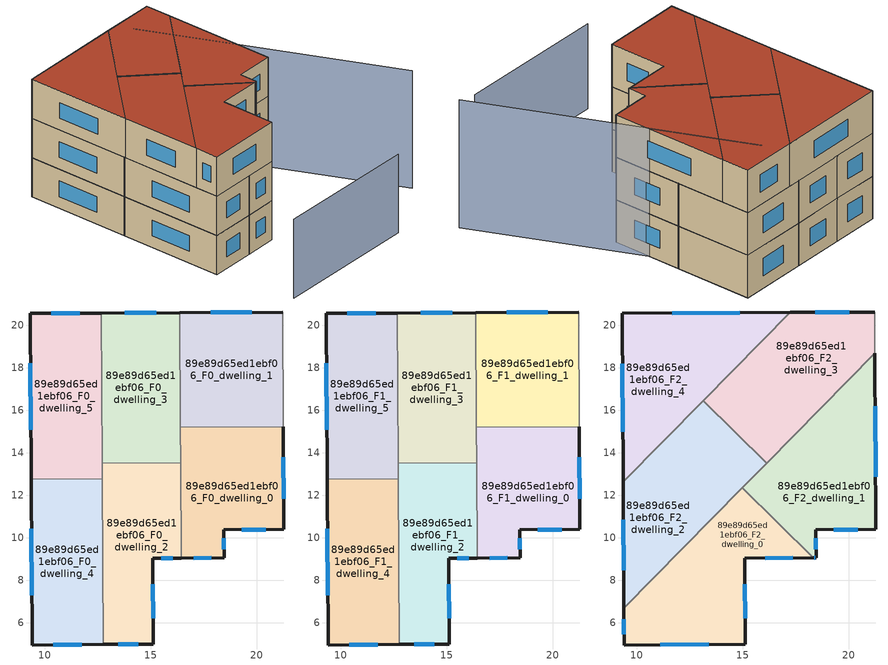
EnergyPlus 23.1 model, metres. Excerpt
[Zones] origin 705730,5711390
89e89d65ed1ebf06_F0_dwelling_0
 floor ground (EU_floor_Construction): 21.27,10.39 21.24,15.23 16.4,15.2 16.43,9.03 18.45,9.05 18.45,10.36 z0
 wall outside (EU_wall_Construction): 21.24,15.23 21.27,10.39 18.45,10.36 18.45,9.05 16.43,9.03 z0:3
 wall to 89e89d65ed1ebf06_F0_dwelling_1 (EU_wall_Construction): 16.4,15.2 21.24,15.23 z0:3
 wall to 89e89d65ed1ebf06_F0_dwelling_2 (EU_wall_Construction): 16.43,9.03 16.41,13.53 z0:3
 wall to 89e89d65ed1ebf06_F0_dwelling_3 (EU_wall_Construction): 16.41,13.53 16.4,15.2 z0:3
 window (EU_Window_Construction): 18.45,9.97 18.45,9.44 / 17.85,9.04 17.04,9.04 / 21.25,13.78 21.27,11.84 / 20.43,10.38 19.29,10.37 z0.9:2.1
89e89d65ed1ebf06_F0_dwelling_1
 floor ground (EU_floor_Construction): 21.24,15.23 21.21,20.63 16.36,20.6 16.4,15.2 z0
 wall outside (EU_wall_Construction): 16.36,20.6 21.21,20.63 z0:3
 wall adiabatic (EU_wall_Construction): 21.21,20.63 21.24,15.23 z0:3
 wall to 89e89d65ed1ebf06_F0_dwelling_3 (EU_wall_Construction): 16.4,15.2 16.36,20.6 z0:3
 window (EU_Window_Construction): 17.82,20.61 19.76,20.62 z0.9:2.1
89e89d65ed1ebf06_F0_dwelling_2
 floor ground (EU_floor_Construction): 15.11,4.98 15.09,9.02 16.43,9.03 16.41,13.53 12.71,13.51 12.76,4.96 z0
 wall outside (EU_wall_Construction): 16.43,9.03 15.09,9.02 15.11,4.98 12.76,4.96 z0:3
 wall to 89e89d65ed1ebf06_F0_dwelling_3 (EU_wall_Construction): 12.71,13.51 16.41,13.53 z0:3
 wall to 89e89d65ed1ebf06_F0_dwelling_4 (EU_wall_Construction): 12.76,4.96 12.71,12.77 z0:3
 wall to 89e89d65ed1ebf06_F0_dwelling_5 (EU_wall_Construction): 12.71,12.77 12.71,13.51 z0:3
 window (EU_Window_Construction): 16.03,9.03 15.49,9.03 / 15.1,7.81 15.11,6.19 / 14.41,4.98 13.46,4.97 z0.9:2.1
89e89d65ed1ebf06_F0_dwelling_3
 floor ground (EU_floor_Construction): 16.41,13.53 16.36,20.6 12.67,20.58 12.71,13.51 z0
 wall outside (EU_wall_Construction): 12.67,20.58 16.36,20.6 z0:3
 wall to 89e89d65ed1ebf06_F0_dwelling_5 (EU_wall_Construction): 12.71,13.51 12.67,20.58 z0:3
 window (EU_Window_Construction): 13.77,20.59 15.26,20.6 z0.9:2.1
89e89d65ed1ebf06_F0_dwelling_4
 floor ground (EU_floor_Construction): 12.76,4.96 12.71,12.77 9.36,12.75 9.41,4.94 z0
 wall outside (EU_wall_Construction): 12.76,4.96 9.41,4.94 9.36,12.75 z0:3
 wall to 89e89d65ed1ebf06_F0_dwelling_5 (EU_wall_Construction): 9.36,12.75 12.71,12.77 z0:3
 window (EU_Window_Construction): 9.39,7.28 9.37,10.41 / 11.75,4.96 10.41,4.95 z0.9:2.1
89e89d65ed1ebf06_F0_dwelling_5
 floor ground (EU_floor_Construction): 12.71,12.77 12.67,20.58 9.31,20.56 9.36,12.75 z0
 wall outside (EU_wall_Construction): 9.36,12.75 9.31,20.56 12.67,20.58 z0:3
 window (EU_Window_Construction): 9.35,15.09 9.33,18.22 / 10.32,20.57 11.66,20.58 z0.9:2.1
89e89d65ed1ebf06_F1_dwelling_0
 floor to 89e89d65ed1ebf06_F0_dwelling_0 (EU_floor_Construction): 21.27,10.39 21.24,15.23 16.4,15.2 16.43,9.03 18.45,9.05 18.45,10.36 z3
 wall outside (EU_wall_Construction): 21.24,15.23 21.27,10.39 18.45,10.36 18.45,9.05 16.43,9.03 z3:6
 wall to 89e89d65ed1ebf06_F1_dwelling_1 (EU_wall_Construction): 16.4,15.2 21.24,15.23 z3:6
 wall to 89e89d65ed1ebf06_F1_dwelling_2 (EU_wall_Construction): 16.43,9.03 16.41,13.53 z3:6
 wall to 89e89d65ed1ebf06_F1_dwelling_3 (EU_wall_Construction): 16.41,13.53 16.4,15.2 z3:6
 window (EU_Window_Construction): 18.45,9.97 18.45,9.44 / 17.85,9.04 17.04,9.04 / 21.25,13.78 21.27,11.84 / 20.43,10.38 19.29,10.37 z3.9:5.1
89e89d65ed1ebf06_F1_dwelling_1
 floor to 89e89d65ed1ebf06_F0_dwelling_1 (EU_floor_Construction): 21.24,15.23 21.21,20.63 16.36,20.6 16.4,15.2 z3
 wall outside (EU_wall_Construction): 16.36,20.6 21.21,20.63 z3:6
 wall adiabatic (EU_wall_Construction): 21.21,20.63 21.24,15.23 z3:6
 wall to 89e89d65ed1ebf06_F1_dwelling_3 (EU_wall_Construction): 16.4,15.2 16.36,20.6 z3:6
 window (EU_Window_Construction): 17.82,20.61 19.76,20.62 z3.9:5.1
 ceiling adiabatic (EU_roof_Construction): 21.22,18.68 21.24,15.23 17.81,15.21 z6
89e89d65ed1ebf06_F1_dwelling_2
 floor to 89e89d65ed1ebf06_F0_dwelling_2 (EU_floor_Construction): 15.11,4.98 15.09,9.02 16.43,9.03 16.41,13.53 12.71,13.51 12.76,4.96 z3
 wall outside (EU_wall_Construction): 16.43,9.03 15.09,9.02 15.11,4.98 12.76,4.96 z3:6
 wall to 89e89d65ed1ebf06_F1_dwelling_3 (EU_wall_Construction): 12.71,13.51 16.41,13.53 z3:6
 wall to 89e89d65ed1ebf06_F1_dwelling_4 (EU_wall_Construction): 12.76,4.96 12.71,12.77 z3:6
 wall to 89e89d65ed1ebf06_F1_dwelling_5 (EU_wall_Construction): 12.71,12.77 12.71,13.51 z3:6
 window (EU_Window_Construction): 16.03,9.03 15.49,9.03 / 15.1,7.81 15.11,6.19 / 14.41,4.98 13.46,4.97 z3.9:5.1
89e89d65ed1ebf06_F1_dwelling_3
 floor to 89e89d65ed1ebf06_F0_dwelling_3 (EU_floor_Construction): 16.41,13.53 16.36,20.6 12.67,20.58 12.71,13.51 z3
 wall outside (EU_wall_Construction): 12.67,20.58 16.36,20.6 z3:6
 wall to 89e89d65ed1ebf06_F1_dwelling_5 (EU_wall_Construction): 12.71,13.51 12.67,20.58 z3:6
 window (EU_Window_Construction): 13.77,20.59 15.26,20.6 z3.9:5.1
 ceiling adiabatic (EU_roof_Construction): 16.41,13.79 16.41,13.53 16.15,13.53 z6
89e89d65ed1ebf06_F1_dwelling_4
 floor to 89e89d65ed1ebf06_F0_dwelling_4 (EU_floor_Construction): 12.76,4.96 12.71,12.77 9.36,12.75 9.41,4.94 z3
 wall outside (EU_wall_Construction): 12.76,4.96 9.41,4.94 9.36,12.75 z3:6
 wall to 89e89d65ed1ebf06_F1_dwelling_5 (EU_wall_Construction): 9.36,12.75 12.71,12.77 z3:6
 window (EU_Window_Construction): 9.39,7.28 9.37,10.41 / 11.75,4.96 10.41,4.95 z3.9:5.1
 ceiling adiabatic (EU_roof_Construction): 12.71,12.77 12.76,4.96 12.73,10.05 9.4,6.67 9.41,4.94 9.36,12.75 z6
89e89d65ed1ebf06_F1_dwelling_5
 floor to 89e89d65ed1ebf06_F0_dwelling_5 (EU_floor_Construction): 12.71,12.77 12.67,20.58 9.31,20.56 9.36,12.75 z3
 wall outside (EU_wall_Construction): 9.36,12.75 9.31,20.56 12.67,20.58 z3:6
 window (EU_Window_Construction): 9.35,15.09 9.33,18.22 / 10.32,20.57 11.66,20.58 z3.9:5.1
89e89d65ed1ebf06_F2_dwelling_0
 floor to 89e89d65ed1ebf06_F1_dwelling_2 (EU_floor_Construction): 15.11,4.98 15.09,9.02 16.43,9.03 16.42,10.91 14.98,12.34 12.73,10.05 12.76,4.96 z6
 floor to 89e89d65ed1ebf06_F1_dwelling_0 (EU_floor_Construction): 18.32,9.05 16.42,10.91 16.43,9.03 z6
 floor to 89e89d65ed1ebf06_F1_dwelling_4 (EU_floor_Construction): 12.76,4.96 12.73,10.05 9.4,6.67 9.41,4.94 z6
 wall outside (EU_wall_Construction): 18.32,9.05 15.09,9.02 15.11,4.98 9.41,4.94 9.4,6.67 z6:9
 wall to 89e89d65ed1ebf06_F2_dwelling_1 (EU_wall_Construction): 14.98,12.34 18.32,9.05 z6:9
 wall to 89e89d65ed1ebf06_F2_dwelling_2 (EU_wall_Construction): 9.4,6.67 14.98,12.34 z6:9
 window (EU_Window_Construction): 17.35,9.04 16.06,9.03 / 15.1,7.81 15.11,6.19 / 13.41,4.97 11.11,4.95 / 9.4,5.46 9.4,6.15 z6.9:8.1
 roof outside (EU_roof_Construction): 18.32,9.05 15.09,9.02 15.11,4.98 9.41,4.94 9.4,6.67 14.98,12.34 z9
89e89d65ed1ebf06_F2_dwelling_1
 floor to 89e89d65ed1ebf06_F1_dwelling_0 (EU_floor_Construction): 21.27,10.39 21.24,15.23 17.81,15.21 16.41,13.79 16.42,10.92 18.32,9.05 18.45,9.05 18.45,10.36 z6
 floor to 89e89d65ed1ebf06_F1_dwelling_2 (EU_floor_Construction): 16.42,10.92 16.41,13.53 16.15,13.53 14.98,12.34 z6
 floor adiabatic (EU_floor_Construction): 21.27,10.39 21.22,18.68 16.15,13.53 16.41,13.53 16.42,10.92 16.41,13.79 17.81,15.21 21.24,15.23 z6
 wall outside (EU_wall_Construction): 21.22,18.68 21.27,10.39 18.45,10.36 18.45,9.05 18.32,9.05 z6:9
 wall to 89e89d65ed1ebf06_F2_dwelling_3 (EU_wall_Construction): 16.12,13.5 21.22,18.68 z6:9
 wall to 89e89d65ed1ebf06_F2_dwelling_2 (EU_wall_Construction): 14.98,12.34 16.12,13.5 z6:9
 window (EU_Window_Construction): 20.43,10.38 19.29,10.37 / 18.45,9.97 18.45,9.44 / 18.41,9.05 18.36,9.05 / 21.24,16.2 21.26,12.87 z6.9:8.1
 roof outside (EU_roof_Construction): 21.22,18.68 21.27,10.39 18.45,10.36 18.45,9.05 18.32,9.05 14.98,12.34 z9
89e89d65ed1ebf06_F2_dwelling_2
 floor adiabatic (EU_floor_Construction): 9.4,6.67 12.73,10.05 12.71,12.77 9.49,12.75 9.36,12.62 z6
 floor to 89e89d65ed1ebf06_F1_dwelling_2 (EU_floor_Construction): 12.73,10.05 16.12,13.5 16.1,13.53 12.71,13.51 z6
 floor to 89e89d65ed1ebf06_F1_dwelling_5 (EU_floor_Construction): 12.71,12.77 12.69,16 9.49,12.75 z6
 floor to 89e89d65ed1ebf06_F1_dwelling_3 (EU_floor_Construction): 16.1,13.53 13.13,16.45 12.69,16 12.71,13.51 z6
 wall outside (EU_wall_Construction): 9.4,6.67 9.36,12.62 z6:9
 wall to 89e89d65ed1ebf06_F2_dwelling_3 (EU_wall_Construction): 13.13,16.45 16.12,13.5 z6:9
 wall to 89e89d65ed1ebf06_F2_dwelling_4 (EU_wall_Construction): 9.36,12.62 13.13,16.45 z6:9
 window (EU_Window_Construction): 9.38,8.45 9.37,10.84 z6.9:8.1
 roof outside (EU_roof_Construction): 16.12,13.5 9.4,6.67 9.36,12.62 13.13,16.45 z9
89e89d65ed1ebf06_F2_dwelling_3
 floor to 89e89d65ed1ebf06_F1_dwelling_1 (EU_floor_Construction): 17.81,15.21 21.22,18.68 21.21,20.63 17.23,20.61 16.37,19.74 16.4,15.2 z6
 floor to 89e89d65ed1ebf06_F1_dwelling_0 (EU_floor_Construction): 16.41,13.79 17.81,15.21 16.4,15.2 z6
 floor to 89e89d65ed1ebf06_F1_dwelling_3 (EU_floor_Construction): 16.15,13.53 16.41,13.79 16.37,19.74 13.13,16.45 16.1,13.53 z6
 wall outside (EU_wall_Construction): 17.23,20.61 21.21,20.63 z6:9
 wall adiabatic (EU_wall_Construction): 21.21,20.63 21.22,18.68 z6:9
 wall to 89e89d65ed1ebf06_F2_dwelling_4 (EU_wall_Construction): 13.13,16.45 17.23,20.61 z6:9
 window (EU_Window_Construction): 18.42,20.61 20.02,20.62 z6.9:8.1
 roof outside (EU_roof_Construction): 21.21,20.63 21.22,18.68 16.12,13.5 13.13,16.45 17.23,20.61 z9
89e89d65ed1ebf06_F2_dwelling_4
 floor to 89e89d65ed1ebf06_F1_dwelling_3 (EU_floor_Construction): 12.69,16 16.37,19.74 16.36,20.6 12.67,20.58 z6
 floor to 89e89d65ed1ebf06_F1_dwelling_5 (EU_floor_Construction): 9.49,12.75 12.69,16 12.67,20.58 9.31,20.56 9.36,12.75 z6
 floor to 89e89d65ed1ebf06_F1_dwelling_1 (EU_floor_Construction): 16.37,19.74 17.23,20.61 16.36,20.6 z6
 wall outside (EU_wall_Construction): 9.36,12.62 9.31,20.56 17.23,20.61 z6:9
 window (EU_Window_Construction): 9.35,15 9.33,18.18 / 11.68,20.58 14.86,20.59 z6.9:8.1
 roof outside (EU_roof_Construction): 17.23,20.61 9.36,12.62 9.31,20.56 z9
shading: 10.35,-0.8 21.07,-0.81 z0:6; 25.97,2.04 18.46,19.45 z0:9
[Building]
EU S2 Campaign: North Axis=0; Terrain=City; Solar Distribution=FullExterior
[Site:Location]
London: Latitude=51.5; Longitude=-0.5; Time Zone=0; Elevation=25
[SizingPeriod:WeatherFileDays]
AnnualSizingPeriod: Begin Month=1; Begin Day of Month=1; End Month=12; End Day of Month=31; Day of Week for Start Day=Monday; Use Weather File Daylight Saving Period=No; Use Weather File Rain and Snow Indicators=No
[MATERIAL]
EU_InternalMass_Material: Roughness=MediumRough; Thickness=0.1; Conductivity=1; Density=1800; Specific Heat=900; Thermal Absorptance=0.9; Solar Absorptance=0.7; Visible Absorptance=0.7
[MATERIAL:NOMASS] Roughness=MediumRough; Thermal Absorptance=0.9; Solar Absorptance=0.7; Visible Absorptance=0.7
Name | Thermal Resistance
EU_wall_NoMass | 1.04674
EU_roof_NoMass | 4.32442
EU_floor_NoMass | 2.04616
[WINDOWMATERIAL:SIMPLEGLAZINGSYSTEM]
EU_Window_SimpleGlazing: UFactor=4.25843; Solar Heat Gain Coefficient=0.85; Visible Transmittance=0.85
[CONSTRUCTION]
EU_wall_Construction: EU_wall_NoMass
EU_roof_Construction: EU_roof_NoMass
EU_floor_Construction: EU_floor_NoMass
EU_InternalMass_Construction: EU_InternalMass_Material
EU_Window_Construction: EU_Window_SimpleGlazing
[ZONE] Type=1; Multiplier=1; Ceiling Height=autocalculate; Floor Area=autocalculate; Part of Total Floor Area=Yes
Name | Volume
89e89d65ed1ebf06_F0_dwelling_0; 89e89d65ed1ebf06_F1_dwelling_0 | 78.5149
89e89d65ed1ebf06_F2_dwelling_0 | 94.2195
89e89d65ed1ebf06_F0_dwelling_1; 89e89d65ed1ebf06_F1_dwelling_1 | 78.5259
89e89d65ed1ebf06_F2_dwelling_1 | 94.2209
89e89d65ed1ebf06_F0_dwelling_2; 89e89d65ed1ebf06_F1_dwelling_2 | 78.5215
89e89d65ed1ebf06_F2_dwelling_2 | 94.2327
89e89d65ed1ebf06_F0_dwelling_3; 89e89d65ed1ebf06_F1_dwelling_3 | 78.5295
89e89d65ed1ebf06_F2_dwelling_3; 89e89d65ed1ebf06_F2_dwelling_4 | 94.2341
89e89d65ed1ebf06_F0_dwelling_4; 89e89d65ed1ebf06_F1_dwelling_4 | 78.5251
89e89d65ed1ebf06_F0_dwelling_5; 89e89d65ed1ebf06_F1_dwelling_5 | 78.5281
[INTERNALMASS] Construction=EU_InternalMass_Construction
Name | Zone or ZoneList | Surface Area
89e89d65ed1ebf06_F0_dwelling_0_EU_InternalMass | 89e89d65ed1ebf06_F0_dwelling_0 | 26.1724
89e89d65ed1ebf06_F0_dwelling_1_EU_InternalMass | 89e89d65ed1ebf06_F0_dwelling_1 | 26.176
89e89d65ed1ebf06_F0_dwelling_2_EU_InternalMass | 89e89d65ed1ebf06_F0_dwelling_2 | 26.1741
89e89d65ed1ebf06_F0_dwelling_3_EU_InternalMass | 89e89d65ed1ebf06_F0_dwelling_3 | 26.1773
89e89d65ed1ebf06_F0_dwelling_4_EU_InternalMass | 89e89d65ed1ebf06_F0_dwelling_4 | 26.176
89e89d65ed1ebf06_F0_dwelling_5_EU_InternalMass | 89e89d65ed1ebf06_F0_dwelling_5 | 26.1761
89e89d65ed1ebf06_F1_dwelling_0_EU_InternalMass | 89e89d65ed1ebf06_F1_dwelling_0 | 26.1724
89e89d65ed1ebf06_F1_dwelling_1_EU_InternalMass | 89e89d65ed1ebf06_F1_dwelling_1 | 26.176
89e89d65ed1ebf06_F1_dwelling_2_EU_InternalMass | 89e89d65ed1ebf06_F1_dwelling_2 | 26.1741
89e89d65ed1ebf06_F1_dwelling_3_EU_InternalMass | 89e89d65ed1ebf06_F1_dwelling_3 | 26.1773
89e89d65ed1ebf06_F1_dwelling_4_EU_InternalMass | 89e89d65ed1ebf06_F1_dwelling_4 | 26.176
89e89d65ed1ebf06_F1_dwelling_5_EU_InternalMass | 89e89d65ed1ebf06_F1_dwelling_5 | 26.1761
89e89d65ed1ebf06_F2_dwelling_0_EU_InternalMass | 89e89d65ed1ebf06_F2_dwelling_0 | 31.4064
89e89d65ed1ebf06_F2_dwelling_1_EU_InternalMass | 89e89d65ed1ebf06_F2_dwelling_1 | 31.4081
89e89d65ed1ebf06_F2_dwelling_2_EU_InternalMass | 89e89d65ed1ebf06_F2_dwelling_2 | 31.4118
89e89d65ed1ebf06_F2_dwelling_3_EU_InternalMass | 89e89d65ed1ebf06_F2_dwelling_3 | 31.4115
89e89d65ed1ebf06_F2_dwelling_4_EU_InternalMass | 89e89d65ed1ebf06_F2_dwelling_4 | 31.4117
[OTHEREQUIPMENT] Fuel Type=Electricity; Design Level Calculation Method=Watts/Area; Power per Zone Floor Area=1; Fraction Latent=0; Fraction Radiant=0; Fraction Lost=0; Carbon Dioxide Generation Rate=0; EndUse Subcategory=EU_Step8_InternalGains
Name | Zone or ZoneList or Space or SpaceList | Schedule
EU_Step8_InternalGain_89e89d65ed1ebf06_F0_dwelling_0_f000 | 89e89d65ed1ebf06_F0_dwelling_0 | EU_Step8_GainSchedule_89e89d65ed1ebf06_F0_dwelling_0_f000
EU_Step8_InternalGain_89e89d65ed1ebf06_F0_dwelling_1_f000 | 89e89d65ed1ebf06_F0_dwelling_1 | EU_Step8_GainSchedule_89e89d65ed1ebf06_F0_dwelling_1_f000
EU_Step8_InternalGain_89e89d65ed1ebf06_F0_dwelling_2_f000 | 89e89d65ed1ebf06_F0_dwelling_2 | EU_Step8_GainSchedule_89e89d65ed1ebf06_F0_dwelling_2_f000
EU_Step8_InternalGain_89e89d65ed1ebf06_F0_dwelling_3_f000 | 89e89d65ed1ebf06_F0_dwelling_3 | EU_Step8_GainSchedule_89e89d65ed1ebf06_F0_dwelling_3_f000
EU_Step8_InternalGain_89e89d65ed1ebf06_F0_dwelling_4_f000 | 89e89d65ed1ebf06_F0_dwelling_4 | EU_Step8_GainSchedule_89e89d65ed1ebf06_F0_dwelling_4_f000
EU_Step8_InternalGain_89e89d65ed1ebf06_F0_dwelling_5_f000 | 89e89d65ed1ebf06_F0_dwelling_5 | EU_Step8_GainSchedule_89e89d65ed1ebf06_F0_dwelling_5_f000
EU_Step8_InternalGain_89e89d65ed1ebf06_F1_dwelling_0_f000 | 89e89d65ed1ebf06_F1_dwelling_0 | EU_Step8_GainSchedule_89e89d65ed1ebf06_F1_dwelling_0_f000
EU_Step8_InternalGain_89e89d65ed1ebf06_F1_dwelling_1_f000 | 89e89d65ed1ebf06_F1_dwelling_1 | EU_Step8_GainSchedule_89e89d65ed1ebf06_F1_dwelling_1_f000
EU_Step8_InternalGain_89e89d65ed1ebf06_F1_dwelling_2_f000 | 89e89d65ed1ebf06_F1_dwelling_2 | EU_Step8_GainSchedule_89e89d65ed1ebf06_F1_dwelling_2_f000
EU_Step8_InternalGain_89e89d65ed1ebf06_F1_dwelling_3_f000 | 89e89d65ed1ebf06_F1_dwelling_3 | EU_Step8_GainSchedule_89e89d65ed1ebf06_F1_dwelling_3_f000
EU_Step8_InternalGain_89e89d65ed1ebf06_F1_dwelling_4_f000 | 89e89d65ed1ebf06_F1_dwelling_4 | EU_Step8_GainSchedule_89e89d65ed1ebf06_F1_dwelling_4_f000
EU_Step8_InternalGain_89e89d65ed1ebf06_F1_dwelling_5_f000 | 89e89d65ed1ebf06_F1_dwelling_5 | EU_Step8_GainSchedule_89e89d65ed1ebf06_F1_dwelling_5_f000
EU_Step8_InternalGain_89e89d65ed1ebf06_F2_dwelling_0_f000 | 89e89d65ed1ebf06_F2_dwelling_0 | EU_Step8_GainSchedule_89e89d65ed1ebf06_F2_dwelling_0_f000
EU_Step8_InternalGain_89e89d65ed1ebf06_F2_dwelling_1_f000 | 89e89d65ed1ebf06_F2_dwelling_1 | EU_Step8_GainSchedule_89e89d65ed1ebf06_F2_dwelling_1_f000
EU_Step8_InternalGain_89e89d65ed1ebf06_F2_dwelling_2_f000 | 89e89d65ed1ebf06_F2_dwelling_2 | EU_Step8_GainSchedule_89e89d65ed1ebf06_F2_dwelling_2_f000
EU_Step8_InternalGain_89e89d65ed1ebf06_F2_dwelling_3_f000 | 89e89d65ed1ebf06_F2_dwelling_3 | EU_Step8_GainSchedule_89e89d65ed1ebf06_F2_dwelling_3_f000
EU_Step8_InternalGain_89e89d65ed1ebf06_F2_dwelling_4_f000 | 89e89d65ed1ebf06_F2_dwelling_4 | EU_Step8_GainSchedule_89e89d65ed1ebf06_F2_dwelling_4_f000
[ZONEVENTILATION:DESIGNFLOWRATE] Schedule=EU_AlwaysOn; Design Flow Rate Calculation Method=AirChanges/Hour; Air Changes per Hour=0.488719; Ventilation Type=Natural; Fan Pressure Rise=0; Fan Total Efficiency=1; Constant Term Coefficient=1; Temperature Term Coefficient=0; Velocity Term Coefficient=0; Velocity Squared Term Coefficient=0; Minimum Indoor Temperature=-100; Maximum Indoor Temperature=100; Delta Temperature=-100; Minimum Outdoor Temperature=-100; Maximum Outdoor Temperature=100; Maximum Wind Speed=40
Name | Zone or ZoneList or Space or SpaceList
EU_ConstantAir_89e89d65ed1ebf06_F0_dwelling_0 | 89e89d65ed1ebf06_F0_dwelling_0
EU_ConstantAir_89e89d65ed1ebf06_F0_dwelling_1 | 89e89d65ed1ebf06_F0_dwelling_1
EU_ConstantAir_89e89d65ed1ebf06_F0_dwelling_2 | 89e89d65ed1ebf06_F0_dwelling_2
EU_ConstantAir_89e89d65ed1ebf06_F0_dwelling_3 | 89e89d65ed1ebf06_F0_dwelling_3
EU_ConstantAir_89e89d65ed1ebf06_F0_dwelling_4 | 89e89d65ed1ebf06_F0_dwelling_4
EU_ConstantAir_89e89d65ed1ebf06_F0_dwelling_5 | 89e89d65ed1ebf06_F0_dwelling_5
EU_ConstantAir_89e89d65ed1ebf06_F1_dwelling_0 | 89e89d65ed1ebf06_F1_dwelling_0
EU_ConstantAir_89e89d65ed1ebf06_F1_dwelling_1 | 89e89d65ed1ebf06_F1_dwelling_1
EU_ConstantAir_89e89d65ed1ebf06_F1_dwelling_2 | 89e89d65ed1ebf06_F1_dwelling_2
EU_ConstantAir_89e89d65ed1ebf06_F1_dwelling_3 | 89e89d65ed1ebf06_F1_dwelling_3
EU_ConstantAir_89e89d65ed1ebf06_F1_dwelling_4 | 89e89d65ed1ebf06_F1_dwelling_4
EU_ConstantAir_89e89d65ed1ebf06_F1_dwelling_5 | 89e89d65ed1ebf06_F1_dwelling_5
EU_ConstantAir_89e89d65ed1ebf06_F2_dwelling_0 | 89e89d65ed1ebf06_F2_dwelling_0
EU_ConstantAir_89e89d65ed1ebf06_F2_dwelling_1 | 89e89d65ed1ebf06_F2_dwelling_1
EU_ConstantAir_89e89d65ed1ebf06_F2_dwelling_2 | 89e89d65ed1ebf06_F2_dwelling_2
EU_ConstantAir_89e89d65ed1ebf06_F2_dwelling_3 | 89e89d65ed1ebf06_F2_dwelling_3
EU_ConstantAir_89e89d65ed1ebf06_F2_dwelling_4 | 89e89d65ed1ebf06_F2_dwelling_4
[HVACTEMPLATE:THERMOSTAT] Constant Heating Setpoint=20; Constant Cooling Setpoint=50
EU_HeatOnly_89e89d65ed1ebf06_F0_dwelling_0; EU_HeatOnly_89e89d65ed1ebf06_F0_dwelling_1; EU_HeatOnly_89e89d65ed1ebf06_F0_dwelling_2; EU_HeatOnly_89e89d65ed1ebf06_F0_dwelling_3; EU_HeatOnly_89e89d65ed1ebf06_F0_dwelling_4; EU_HeatOnly_89e89d65ed1ebf06_F0_dwelling_5; EU_HeatOnly_89e89d65ed1ebf06_F1_dwelling_0; EU_HeatOnly_89e89d65ed1ebf06_F1_dwelling_1; EU_HeatOnly_89e89d65ed1ebf06_F1_dwelling_2; EU_HeatOnly_89e89d65ed1ebf06_F1_dwelling_3; EU_HeatOnly_89e89d65ed1ebf06_F1_dwelling_4; EU_HeatOnly_89e89d65ed1ebf06_F1_dwelling_5; EU_HeatOnly_89e89d65ed1ebf06_F2_dwelling_0; EU_HeatOnly_89e89d65ed1ebf06_F2_dwelling_1; EU_HeatOnly_89e89d65ed1ebf06_F2_dwelling_2; EU_HeatOnly_89e89d65ed1ebf06_F2_dwelling_3; EU_HeatOnly_89e89d65ed1ebf06_F2_dwelling_4
[HVACTEMPLATE:ZONE:IDEALLOADSAIRSYSTEM] System Availability Schedule=EU_AlwaysOn; Maximum Heating Supply Air Temperature=50; Minimum Cooling Supply Air Temperature=13; Maximum Heating Supply Air Humidity Ratio=0.0156; Minimum Cooling Supply Air Humidity Ratio=0.0077; Heating Limit=NoLimit; Cooling Limit=NoLimit; Heating Availability Schedule=EU_AlwaysOn; Cooling Availability Schedule=EU_CoolingOff; Dehumidification Control Type=ConstantSensibleHeatRatio; Cooling Sensible Heat Ratio=0.7; Dehumidification Setpoint=60; Humidification Control Type=None; Humidification Setpoint=30; Outdoor Air Method=None; Outdoor Air Flow Rate per Person=0.00944; Outdoor Air Flow Rate per Zone Floor Area=0; Outdoor Air Flow Rate per Zone=0; Demand Controlled Ventilation Type=None; Outdoor Air Economizer Type=NoEconomizer; Heat Recovery Type=None; Sensible Heat Recovery Effectiveness=0.7; Latent Heat Recovery Effectiveness=0.65
Name | Template Thermostat
89e89d65ed1ebf06_F0_dwelling_0 | EU_HeatOnly_89e89d65ed1ebf06_F0_dwelling_0
89e89d65ed1ebf06_F0_dwelling_1 | EU_HeatOnly_89e89d65ed1ebf06_F0_dwelling_1
89e89d65ed1ebf06_F0_dwelling_2 | EU_HeatOnly_89e89d65ed1ebf06_F0_dwelling_2
89e89d65ed1ebf06_F0_dwelling_3 | EU_HeatOnly_89e89d65ed1ebf06_F0_dwelling_3
89e89d65ed1ebf06_F0_dwelling_4 | EU_HeatOnly_89e89d65ed1ebf06_F0_dwelling_4
89e89d65ed1ebf06_F0_dwelling_5 | EU_HeatOnly_89e89d65ed1ebf06_F0_dwelling_5
89e89d65ed1ebf06_F1_dwelling_0 | EU_HeatOnly_89e89d65ed1ebf06_F1_dwelling_0
89e89d65ed1ebf06_F1_dwelling_1 | EU_HeatOnly_89e89d65ed1ebf06_F1_dwelling_1
89e89d65ed1ebf06_F1_dwelling_2 | EU_HeatOnly_89e89d65ed1ebf06_F1_dwelling_2
89e89d65ed1ebf06_F1_dwelling_3 | EU_HeatOnly_89e89d65ed1ebf06_F1_dwelling_3
89e89d65ed1ebf06_F1_dwelling_4 | EU_HeatOnly_89e89d65ed1ebf06_F1_dwelling_4
89e89d65ed1ebf06_F1_dwelling_5 | EU_HeatOnly_89e89d65ed1ebf06_F1_dwelling_5
89e89d65ed1ebf06_F2_dwelling_0 | EU_HeatOnly_89e89d65ed1ebf06_F2_dwelling_0
89e89d65ed1ebf06_F2_dwelling_1 | EU_HeatOnly_89e89d65ed1ebf06_F2_dwelling_1
89e89d65ed1ebf06_F2_dwelling_2 | EU_HeatOnly_89e89d65ed1ebf06_F2_dwelling_2
89e89d65ed1ebf06_F2_dwelling_3 | EU_HeatOnly_89e89d65ed1ebf06_F2_dwelling_3
89e89d65ed1ebf06_F2_dwelling_4 | EU_HeatOnly_89e89d65ed1ebf06_F2_dwelling_4
[SIZING:ZONE] Zone Cooling Design Supply Air Temperature Input Method=SupplyAirTemperature; Zone Cooling Design Supply Air Temperature=13; Zone Heating Design Supply Air Temperature Input Method=SupplyAirTemperature; Zone Heating Design Supply Air Temperature=50; Zone Cooling Design Supply Air Humidity Ratio=0.008; Zone Heating Design Supply Air Humidity Ratio=0.008; Cooling Design Air Flow Method=DesignDay; Cooling Design Air Flow Rate=0; Cooling Minimum Air Flow per Zone Floor Area=0.000762; Cooling Minimum Air Flow=0; Cooling Minimum Air Flow Fraction=0.2; Heating Design Air Flow Method=DesignDay; Heating Design Air Flow Rate=0; Heating Maximum Air Flow per Zone Floor Area=0.002032; Heating Maximum Air Flow=0.141576; Heating Maximum Air Flow Fraction=0.3; Account for Dedicated Outdoor Air System=No; Dedicated Outdoor Air System Control Strategy=NeutralSupplyAir; Dedicated Outdoor Air Low Setpoint Temperature for Design=autosize; Dedicated Outdoor Air High Setpoint Temperature for Design=autosize; Zone Load Sizing Method=Sensible Load Only No Latent Load; Zone Latent Cooling Design Supply Air Humidity Ratio Input Method=HumidityRatioDifference; Zone Cooling Design Supply Air Humidity Ratio Difference=0.005; Zone Latent Heating Design Supply Air Humidity Ratio Input Method=HumidityRatioDifference; Zone Humidification Design Supply Air Humidity Ratio Difference=0.005
89e89d65ed1ebf06_F0_dwelling_0; 89e89d65ed1ebf06_F0_dwelling_1; 89e89d65ed1ebf06_F0_dwelling_2; 89e89d65ed1ebf06_F0_dwelling_3; 89e89d65ed1ebf06_F0_dwelling_4; 89e89d65ed1ebf06_F0_dwelling_5; 89e89d65ed1ebf06_F1_dwelling_0; 89e89d65ed1ebf06_F1_dwelling_1; 89e89d65ed1ebf06_F1_dwelling_2; 89e89d65ed1ebf06_F1_dwelling_3; 89e89d65ed1ebf06_F1_dwelling_4; 89e89d65ed1ebf06_F1_dwelling_5; 89e89d65ed1ebf06_F2_dwelling_0; 89e89d65ed1ebf06_F2_dwelling_1; 89e89d65ed1ebf06_F2_dwelling_2; 89e89d65ed1ebf06_F2_dwelling_3; 89e89d65ed1ebf06_F2_dwelling_4
[SCHEDULE:CONSTANT]
Name | Hourly Value
EU_AlwaysOn | 1
EU_CoolingOff | 0
[SCHEDULE:FILE] Column Number=1; Rows to Skip at Top=0; Number of Hours of Data=8760; Column Separator=Comma; Interpolate to Timestep=No; Minutes per Item=60; Adjust Schedule for Daylight Savings=Yes
Name | File
EU_Step8_GainSchedule_89e89d65ed1ebf06_F0_dwelling_0_f000 | ../../schedules/89e89d65ed1ebf06/89e89d65ed1ebf06_F0_dwelling_0_f000_gain.csv
EU_Step8_GainSchedule_89e89d65ed1ebf06_F0_dwelling_1_f000 | ../../schedules/89e89d65ed1ebf06/89e89d65ed1ebf06_F0_dwelling_1_f000_gain.csv
EU_Step8_GainSchedule_89e89d65ed1ebf06_F0_dwelling_2_f000 | ../../schedules/89e89d65ed1ebf06/89e89d65ed1ebf06_F0_dwelling_2_f000_gain.csv
EU_Step8_GainSchedule_89e89d65ed1ebf06_F0_dwelling_3_f000 | ../../schedules/89e89d65ed1ebf06/89e89d65ed1ebf06_F0_dwelling_3_f000_gain.csv
EU_Step8_GainSchedule_89e89d65ed1ebf06_F0_dwelling_4_f000 | ../../schedules/89e89d65ed1ebf06/89e89d65ed1ebf06_F0_dwelling_4_f000_gain.csv
EU_Step8_GainSchedule_89e89d65ed1ebf06_F0_dwelling_5_f000 | ../../schedules/89e89d65ed1ebf06/89e89d65ed1ebf06_F0_dwelling_5_f000_gain.csv
EU_Step8_GainSchedule_89e89d65ed1ebf06_F1_dwelling_0_f000 | ../../schedules/89e89d65ed1ebf06/89e89d65ed1ebf06_F1_dwelling_0_f000_gain.csv
EU_Step8_GainSchedule_89e89d65ed1ebf06_F1_dwelling_1_f000 | ../../schedules/89e89d65ed1ebf06/89e89d65ed1ebf06_F1_dwelling_1_f000_gain.csv
EU_Step8_GainSchedule_89e89d65ed1ebf06_F1_dwelling_2_f000 | ../../schedules/89e89d65ed1ebf06/89e89d65ed1ebf06_F1_dwelling_2_f000_gain.csv
EU_Step8_GainSchedule_89e89d65ed1ebf06_F1_dwelling_3_f000 | ../../schedules/89e89d65ed1ebf06/89e89d65ed1ebf06_F1_dwelling_3_f000_gain.csv
EU_Step8_GainSchedule_89e89d65ed1ebf06_F1_dwelling_4_f000 | ../../schedules/89e89d65ed1ebf06/89e89d65ed1ebf06_F1_dwelling_4_f000_gain.csv
EU_Step8_GainSchedule_89e89d65ed1ebf06_F1_dwelling_5_f000 | ../../schedules/89e89d65ed1ebf06/89e89d65ed1ebf06_F1_dwelling_5_f000_gain.csv
EU_Step8_GainSchedule_89e89d65ed1ebf06_F2_dwelling_0_f000 | ../../schedules/89e89d65ed1ebf06/89e89d65ed1ebf06_F2_dwelling_0_f000_gain.csv
EU_Step8_GainSchedule_89e89d65ed1ebf06_F2_dwelling_1_f000 | ../../schedules/89e89d65ed1ebf06/89e89d65ed1ebf06_F2_dwelling_1_f000_gain.csv
EU_Step8_GainSchedule_89e89d65ed1ebf06_F2_dwelling_2_f000 | ../../schedules/89e89d65ed1ebf06/89e89d65ed1ebf06_F2_dwelling_2_f000_gain.csv
EU_Step8_GainSchedule_89e89d65ed1ebf06_F2_dwelling_3_f000 | ../../schedules/89e89d65ed1ebf06/89e89d65ed1ebf06_F2_dwelling_3_f000_gain.csv
EU_Step8_GainSchedule_89e89d65ed1ebf06_F2_dwelling_4_f000 | ../../schedules/89e89d65ed1ebf06/89e89d65ed1ebf06_F2_dwelling_4_f000_gain.csv
